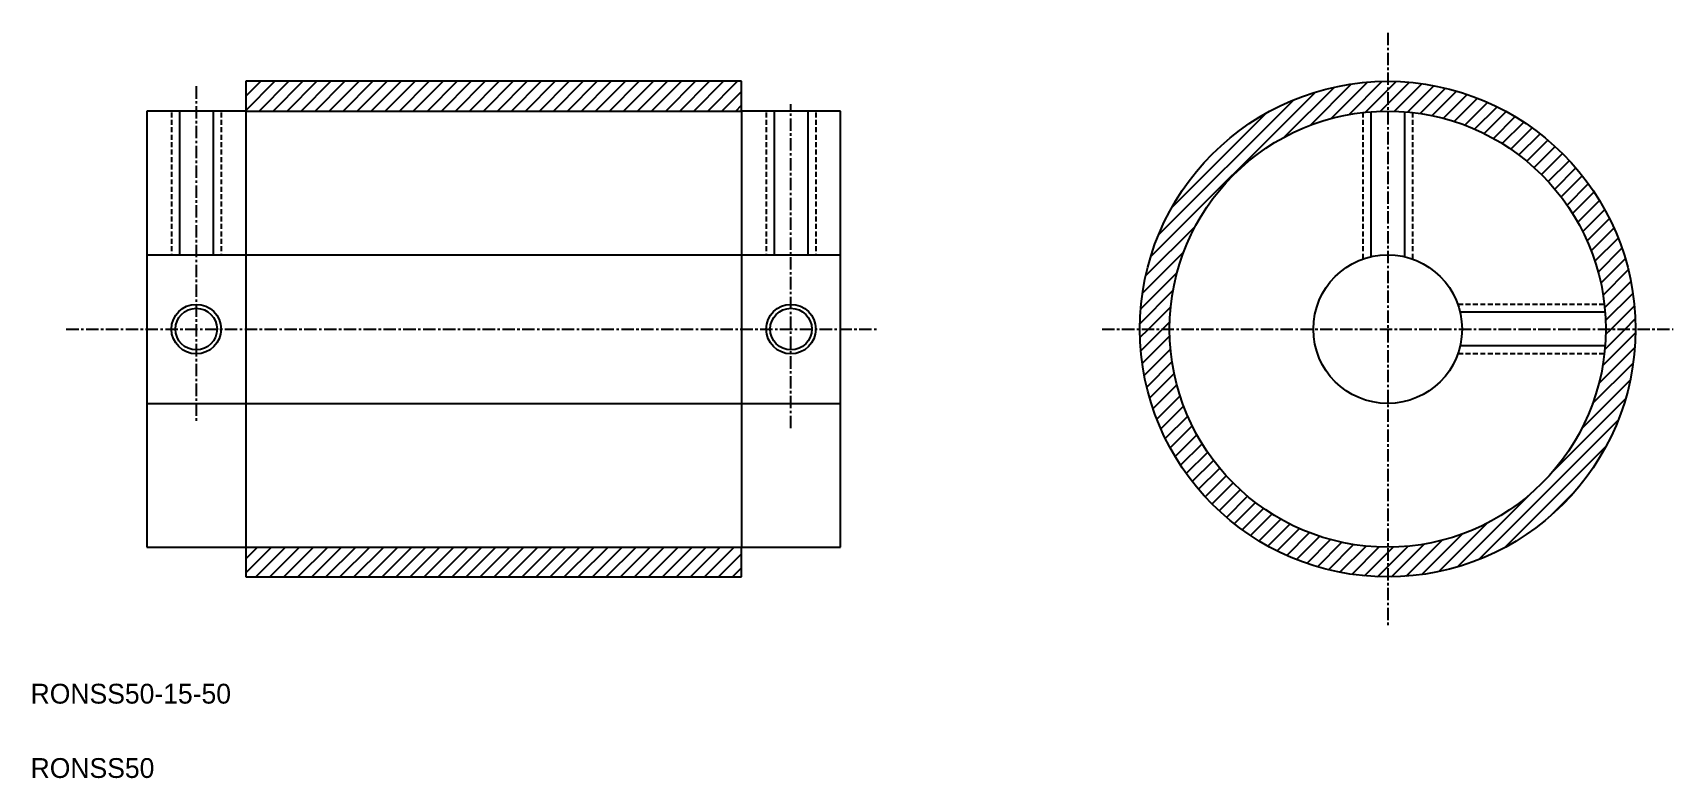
# Model space of a CAD drawing. Extents: x -86 to 79, y 371 to 446.
import ezdxf

# ---------------------------------------------------------------- set-up
doc = ezdxf.new("R2010")
doc.units = 0
doc.linetypes.add('CENTER', pattern=[2, 1.25, -0.25, 0.25, -0.25])
doc.linetypes.add('DASHED', pattern=[0.75, 0.5, -0.25])
doc.layers.get('0').update_dxf_attribs({"linetype": 'CONTINUOUS'})
doc.layers.add('CENTER', color=1, linetype='CENTER')

# ---------------------------------------------------------------- blocks, each defined once
blk = doc.blocks.new('*X2')
at = {"color": 0, "linetype": 'CONTINUOUS'}
for p, q in [((-64.8, 438.66), (-61.87, 441.59)), ((-64.8, 440.08), (-63.28, 441.59)), ((-64.8, 441.49), (-64.7, 441.59)), ((-63.45, 438.59), (-60.45, 441.59)), ((-62.04, 438.59), (-59.04, 441.59)), ((-60.63, 438.59), (-57.63, 441.59)), ((-59.21, 438.59), (-56.21, 441.59)), ((-57.8, 438.59), (-54.8, 441.59)), ((-56.38, 438.59), (-53.38, 441.59)), ((-54.97, 438.59), (-51.97, 441.59)), ((-53.55, 438.59), (-50.55, 441.59)), ((-52.14, 438.59), (-49.14, 441.59)), ((-50.73, 438.59), (-47.73, 441.59)), ((-49.31, 438.59), (-46.31, 441.59)), ((-47.9, 438.59), (-44.9, 441.59)), ((-46.48, 438.59), (-43.48, 441.59)), ((-45.07, 438.59), (-42.07, 441.59)), ((-43.65, 438.59), (-40.65, 441.59)), ((-42.24, 438.59), (-39.24, 441.59)), ((-40.83, 438.59), (-37.83, 441.59)), ((-39.41, 438.59), (-36.41, 441.59)), ((-38, 438.59), (-35, 441.59)), ((-36.58, 438.59), (-33.58, 441.59)), ((-35.17, 438.59), (-32.17, 441.59)), ((-33.76, 438.59), (-30.76, 441.59)), ((-32.34, 438.59), (-29.34, 441.59)), ((-30.93, 438.59), (-27.93, 441.59)), ((-29.51, 438.59), (-26.51, 441.59)), ((-28.1, 438.59), (-25.1, 441.59)), ((-26.68, 438.59), (-23.68, 441.59)), ((-25.27, 438.59), (-22.27, 441.59)), ((-23.86, 438.59), (-20.86, 441.59)), ((-22.44, 438.59), (-19.44, 441.59)), ((-21.03, 438.59), (-18.03, 441.59)), ((-19.61, 438.59), (-16.61, 441.59)), ((-18.2, 438.59), (-15.2, 441.59)), ((-16.78, 438.59), (-14.8, 440.58)), ((26.48, 423.87), (43.11, 440.51)), ((40, 435.98), (45.03, 441.01)), ((42.6, 437.16), (46.76, 441.33)), ((44.69, 437.84), (48.36, 441.51)), ((46.51, 438.25), (49.85, 441.59)), ((48.15, 438.48), (50.4, 440.72)), ((50.4, 440.72), (51.25, 441.58)), ((50.4, 439.31), (52.59, 441.5)), ((51.09, 438.58), (53.86, 441.35)), ((52.42, 438.5), (55.07, 441.15)), ((53.68, 438.35), (56.23, 440.9)), ((54.88, 438.13), (57.35, 440.6)), ((56.02, 437.86), (58.43, 440.27)), ((-15.37, 438.59), (-14.8, 439.17)), ((27.26, 426.07), (40.92, 439.73)), ((49.67, 438.58), (50.4, 439.31)), ((57.12, 437.54), (59.47, 439.89)), ((58.17, 437.17), (60.47, 439.47)), ((59.17, 436.77), (61.43, 439.03)), ((28.58, 428.81), (38.18, 438.41)), ((60.14, 436.32), (62.36, 438.54)), ((61.07, 435.83), (63.26, 438.03)), ((61.96, 435.31), (64.13, 437.48)), ((62.81, 434.75), (64.97, 436.91)), ((63.64, 434.16), (65.78, 436.3)), ((64.43, 433.54), (66.56, 435.67)), ((65.18, 432.88), (67.31, 435)), ((65.91, 432.19), (68.03, 434.31)), ((66.6, 431.47), (68.73, 433.59)), ((67.26, 430.72), (69.39, 432.85)), ((67.89, 429.93), (70.03, 432.07)), ((68.49, 429.11), (70.64, 431.26)), ((69.05, 428.26), (71.22, 430.43)), ((69.58, 427.37), (71.77, 429.56)), ((70.07, 426.45), (72.29, 428.67)), ((25.98, 421.96), (31.01, 426.99)), ((70.52, 425.49), (72.77, 427.74)), ((70.93, 424.49), (73.23, 426.78)), ((71.3, 423.44), (73.65, 425.78)), ((25.66, 420.23), (29.83, 424.39)), ((71.63, 422.35), (74.03, 424.75)), ((71.91, 421.22), (74.37, 423.68)), ((25.48, 418.63), (29.15, 422.3)), ((72.13, 420.02), (74.67, 422.57)), ((25.4, 417.14), (28.74, 420.48)), ((72.29, 418.77), (74.93, 421.41)), ((26.27, 416.59), (28.51, 418.83)), ((72.38, 417.45), (75.13, 420.2)), ((72.94, 416.59), (75.29, 418.94)), ((27.68, 416.59), (28.41, 417.32)), ((74.35, 416.59), (75.38, 417.62)), ((25.41, 415.73), (26.27, 416.59)), ((25.49, 414.4), (27.68, 416.59)), ((25.64, 413.13), (28.41, 415.9)), ((72.09, 412.91), (75.39, 416.22)), ((72.3, 414.54), (74.35, 416.59)), ((72.39, 416.04), (72.94, 416.59)), ((25.84, 411.92), (28.49, 414.57)), ((71.7, 411.12), (75.33, 414.74)), ((26.09, 410.75), (28.64, 413.31)), ((26.38, 409.64), (28.86, 412.11)), ((71.07, 409.07), (75.16, 413.16)), ((26.72, 408.56), (29.13, 410.97)), ((69.97, 406.56), (74.86, 411.44)), ((27.1, 407.52), (29.45, 409.87)), ((27.51, 406.52), (29.81, 408.82)), ((67.06, 402.23), (74.39, 409.55)), ((27.96, 405.56), (30.22, 407.82)), ((59.59, 393.34), (73.65, 407.4)), ((28.45, 404.63), (30.67, 406.85)), ((28.96, 403.73), (31.16, 405.92)), ((29.51, 402.86), (31.68, 405.03)), ((30.08, 402.02), (32.24, 404.17)), ((62.23, 394.57), (72.42, 404.76)), ((30.69, 401.21), (32.83, 403.35)), ((31.32, 400.43), (33.45, 402.56)), ((31.98, 399.68), (34.11, 401.8)), ((32.68, 398.96), (34.8, 401.08)), ((33.4, 398.26), (35.52, 400.39)), ((34.14, 397.6), (36.27, 399.73)), ((34.92, 396.96), (37.06, 399.1)), ((57.43, 392.6), (64.76, 399.93)), ((66.8, 397.73), (69.26, 400.19)), ((35.73, 396.35), (37.88, 398.5)), ((36.56, 395.77), (38.73, 397.94)), ((37.42, 395.22), (39.62, 397.41)), ((38.32, 394.7), (40.54, 396.92)), ((39.25, 394.22), (41.5, 396.47)), ((40.21, 393.76), (42.5, 396.06)), ((41.2, 393.34), (43.55, 395.69)), ((53.83, 391.83), (57.92, 395.92)), ((55.55, 392.13), (60.43, 397.01)), ((-64.8, 392), (-62.2, 394.59)), ((-64.8, 393.41), (-63.61, 394.59)), ((-63.78, 391.59), (-60.78, 394.59)), ((-62.37, 391.59), (-59.37, 394.59)), ((-60.96, 391.59), (-57.96, 394.59)), ((-59.54, 391.59), (-56.54, 394.59)), ((-58.13, 391.59), (-55.13, 394.59)), ((-56.71, 391.59), (-53.71, 394.59)), ((-55.3, 391.59), (-52.3, 394.59)), ((-53.89, 391.59), (-50.89, 394.59)), ((-52.47, 391.59), (-49.47, 394.59)), ((-51.06, 391.59), (-48.06, 394.59)), ((-49.64, 391.59), (-46.64, 394.59)), ((-48.23, 391.59), (-45.23, 394.59)), ((-46.81, 391.59), (-43.81, 394.59)), ((-45.4, 391.59), (-42.4, 394.59)), ((-43.99, 391.59), (-40.99, 394.59)), ((-42.57, 391.59), (-39.57, 394.59)), ((-41.16, 391.59), (-38.16, 394.59)), ((-39.74, 391.59), (-36.74, 394.59)), ((-38.33, 391.59), (-35.33, 394.59)), ((-36.91, 391.59), (-33.91, 394.59)), ((-35.5, 391.59), (-32.5, 394.59)), ((-34.09, 391.59), (-31.09, 394.59)), ((-32.67, 391.59), (-29.67, 394.59)), ((-31.26, 391.59), (-28.26, 394.59)), ((-29.84, 391.59), (-26.84, 394.59)), ((-28.43, 391.59), (-25.43, 394.59)), ((-27.01, 391.59), (-24.01, 394.59)), ((-25.6, 391.59), (-22.6, 394.59)), ((-24.19, 391.59), (-21.19, 394.59)), ((-22.77, 391.59), (-19.77, 394.59)), ((-21.36, 391.59), (-18.36, 394.59)), ((-19.94, 391.59), (-16.94, 394.59)), ((-18.53, 391.59), (-15.53, 394.59)), ((-17.12, 391.59), (-14.8, 393.91)), ((42.24, 392.96), (44.64, 395.36)), ((43.31, 392.62), (45.77, 395.08)), ((44.42, 392.32), (46.96, 394.86)), ((45.58, 392.06), (48.22, 394.7)), ((46.79, 391.85), (49.54, 394.61)), ((48.05, 391.7), (50.4, 394.05)), ((50.4, 392.64), (52.45, 394.69)), ((50.4, 394.05), (50.95, 394.6)), ((50.77, 391.6), (54.08, 394.9)), ((52.25, 391.66), (55.87, 395.28)), ((-15.7, 391.59), (-14.8, 392.5)), ((49.37, 391.61), (50.4, 392.64))]:
    blk.add_line(p, q, dxfattribs=at)

msp = doc.modelspace()

# ---------------------------------------------------------------- linework, layer by layer
at = {"color": 7, "linetype": 'CONTINUOUS'}
for p, q in [((-64.8, 441.59), (-64.8, 438.59)), ((-14.8, 441.59), (-64.8, 441.59)), ((-14.8, 438.59), (-14.8, 441.59)), ((-74.8, 438.59), (-74.8, 394.59)), ((-64.8, 438.59), (-74.8, 438.59)), ((-64.8, 438.59), (-64.8, 394.59)), ((-64.8, 438.59), (-14.8, 438.59)), ((-4.8, 438.59), (-14.8, 438.59)), ((-14.8, 438.59), (-14.8, 394.59)), ((-4.8, 394.59), (-4.8, 438.59)), ((-71.5, 438.53), (-71.5, 424.09)), ((-68.1, 438.53), (-68.1, 424.09)), ((-11.5, 438.53), (-11.5, 424.09)), ((-8.1, 438.53), (-8.1, 424.09)), ((48.7, 438.53), (48.7, 423.9)), ((52.1, 438.53), (52.1, 423.9)), ((-74.8, 424.09), (-4.8, 424.09)), ((72.33, 418.29), (57.7, 418.29)), ((-64.8, 416.59), (-64.8, 416.59)), ((72.33, 414.89), (57.7, 414.89)), ((-74.8, 409.09), (-4.8, 409.09)), ((-74.8, 394.59), (-64.8, 394.59)), ((-64.8, 394.59), (-64.8, 391.59)), ((-64.8, 394.59), (-14.8, 394.59)), ((-14.8, 391.59), (-14.8, 394.59)), ((-14.8, 394.59), (-4.8, 394.59)), ((-64.8, 391.59), (-14.8, 391.59))]:
    msp.add_line(p, q, dxfattribs=at)
at = {"color": 3, "linetype": 'DASHED'}
for p, q in [((-72.3, 438.45), (-72.3, 424.09)), ((-67.3, 438.45), (-67.3, 424.09)), ((-12.3, 438.45), (-12.3, 424.09)), ((-7.3, 438.45), (-7.3, 424.09)), ((47.9, 438.45), (47.9, 423.66)), ((52.9, 438.45), (52.9, 423.66)), ((72.25, 419.09), (57.47, 419.09)), ((72.25, 414.09), (57.47, 414.09))]:
    msp.add_line(p, q, dxfattribs=at)
at = {"color": 7, "linetype": 'CONTINUOUS'}
for centre, radius in [((50.4, 416.59), 25), ((50.4, 416.59), 22), ((50.4, 416.59), 7.5), ((-69.8, 416.59), 2.1), ((-9.8, 416.59), 2.1)]:
    msp.add_circle(centre, radius, dxfattribs=at)
at = {"color": 3, "linetype": 'CONTINUOUS'}
for centre in [(-69.8, 416.59), (-9.8, 416.59)]:
    msp.add_circle(centre, 2.5, dxfattribs=at)
at = {"layer": 'CENTER', "color": 1, "linetype": 'CENTER'}
for p, q in [((50.4, 446.48), (50.4, 386.7)), ((-69.8, 441.09), (-69.8, 407.09)), ((-9.8, 406.6), (-9.8, 439.3)), ((-82.91, 416.59), (-1.1, 416.59)), ((21.59, 416.59), (79.2, 416.59))]:
    msp.add_line(p, q, dxfattribs=at)

# ---------------------------------------------------------------- block references
at = {"color": 3, "linetype": 'CONTINUOUS'}
msp.add_blockref('*X2', (0, 0), dxfattribs=at)

# ---------------------------------------------------------------- texts
at = {"color": 7, "linetype": 'CONTINUOUS'}
for s, p in [('RONSS50-15-50', (-86.51, 378.81)), ('RONSS50', (-86.51, 371.31))]:
    msp.add_text(s, height=2, dxfattribs=at).set_placement(p)

doc.saveas('drawing.dxf')
